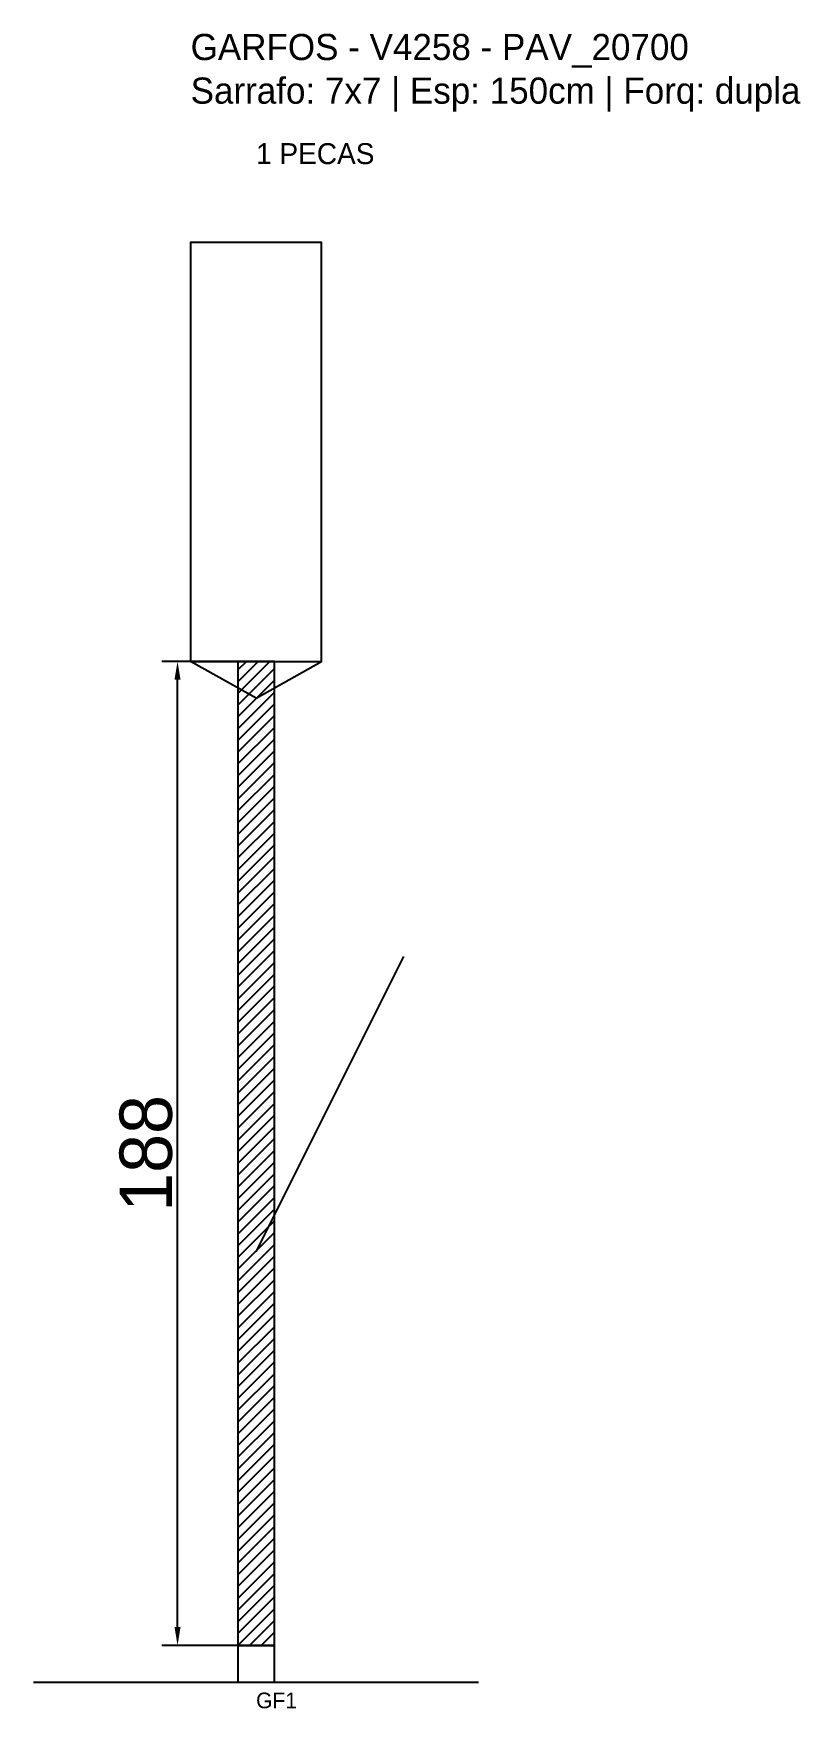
# Model space of a CAD drawing. Header units: metres. Extents: x -30 to 116, y -12 to 308.
import ezdxf

# ---------------------------------------------------------------- set-up
doc = ezdxf.new("R2010")
doc.units = ezdxf.units.M
for name, color, linetype in [('BARRA_ANCORAGEM', 1, 'Continuous'), ('COTA', 241, 'Continuous'), ('GARFOS OK', 3, 'Continuous'), ('NOME DA VIGA', 6, 'Continuous'), ('SARR_7x7', 40, 'Continuous'), ('VIGAS', 3, 'Continuous')]:
    doc.layers.add(name, color=color, linetype=linetype)
doc.dimstyles.new('EZ DXF', dxfattribs={"dimtxt": 10, "dimasz": 3.5, "dimexe": 3, "dimexo": 1.5, "dimgap": 1, "dimtad": 1, "dimdec": 1, "dimdsep": 46, "dimcen": 2.5, "dimazin": 3, "dimtfac": 1, "dimtmove": 0, "dimatfit": 3})

msp = doc.modelspace()

# ---------------------------------------------------------------- hatches: boundary and pattern name
at = {"layer": 'COTA'}
h = msp.add_hatch(dxfattribs=at)
h.set_pattern_fill('ANSI31', scale=0.5)
h.paths.add_polyline_path([(9, 0), (16, 0), (16, 188), (9, 188)])

# ---------------------------------------------------------------- linework, layer by layer
at = {"layer": 'BARRA_ANCORAGEM'}
msp.add_line((12.5, 75.2), (40.7, 131.6), dxfattribs=at)
at = {"layer": 'GARFOS OK'}
for p, q in [((12.5, 181), (0, 188)), ((0, 188), (25, 188)), ((12.5, 181), (25, 188))]:
    msp.add_line(p, q, dxfattribs=at)
at = {"layer": 'GARFOS OK', "linetype": 'CONTINUOUS'}
msp.add_line((-30, -7), (55, -7), dxfattribs=at)
at = {"layer": 'GARFOS OK'}
msp.add_lwpolyline([(9, 0), (16, 0), (16, 188), (9, 188), (9, 0)], dxfattribs=at)
at = {"layer": 'SARR_7x7'}
msp.add_lwpolyline([(9, -7), (16, -7), (16, 0), (9, 0), (9, -7)], dxfattribs=at)
at = {"layer": 'VIGAS'}
msp.add_lwpolyline([(0, 188), (25, 188), (25, 268), (0, 268), (0, 188)], dxfattribs=at)

# ---------------------------------------------------------------- texts
at = {"layer": 'NOME DA VIGA'}
for s, height, p in [('1 PECAS', 4, (12.5, 283)), ('GF1', 3, (12.5, -12))]:
    msp.add_text(s, height=height, dxfattribs=at).set_placement(p)
at = {"layer": 'NOME DA VIGA', "insert": (0, 293), "char_height": 5, "attachment_point": 7}
msp.add_mtext('GARFOS - V4258 - PAV_20700\\PSarrafo: 7x7 | Esp: 150cm | Forq: dupla', dxfattribs=at)

# ---------------------------------------------------------------- dimensions: what is measured, and where the dimension line sits
at = {"layer": 'COTA'}
msp.add_linear_dim(base=(-2.5, 0), p1=(12.5, 0), p2=(12.5, 188), angle=90, dimstyle='EZ DXF', dxfattribs=at).render()

doc.saveas('drawing.dxf')
